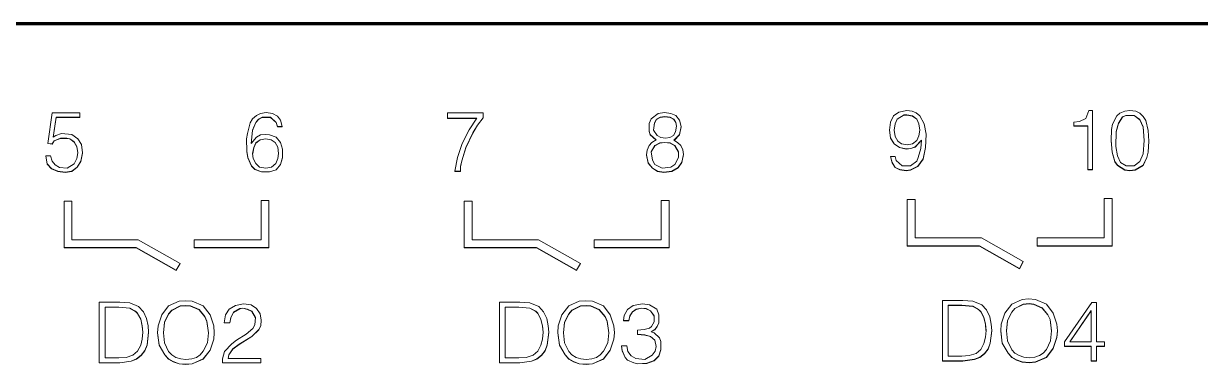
# Model space of a CAD drawing. Header units: millimetres. Extents: x 0 to 53000, y -591 to 24400.
# Drawn here: x 24668.17 to 24698.05, y 2778.7 to 2787.35 of the extents above; entities that cross this region are included whole.
import ezdxf
from ezdxf.enums import TextEntityAlignment as Align

# ---------------------------------------------------------------- set-up
doc = ezdxf.new("R2010")
doc.units = ezdxf.units.MM
doc.linetypes.add('K5LT_BASIC', pattern=[0])
doc.linetypes.add('K5LT_THIN', pattern=[0])
doc.layers.add('Основная', color=7, linetype='Continuous', lineweight=30)
doc.styles.add('текст', font='isocpeui.ttf')

# ---------------------------------------------------------------- blocks, each defined once
blk = doc.blocks.new('Программируемое реле ПР102')
at = {"layer": 'Основная', "linetype": 'K5LT_BASIC', "lineweight": 60}
for p, q in [((116.764, 44.85), (0.236, 44.85)), ((116.764, 44.844), (0.236, 44.844))]:
    blk.add_line(p, q, dxfattribs=at)
at = {"layer": 'Основная', "linetype": 'K5LT_THIN', "lineweight": 18}
for p, q in [((41.78, 42.582), (41.673, 41.809)), ((42.487, 42.582), (41.78, 42.582)), ((41.807, 41.969), (41.887, 42.476)), ((41.808, 41.97), (41.887, 42.47)), ((41.887, 42.476), (42.487, 42.476)), ((41.887, 42.47), (41.887, 42.476)), ((41.887, 42.47), (42.487, 42.47)), ((42.487, 42.476), (42.487, 42.582)), ((42.487, 42.47), (42.487, 42.476)), ((46.873, 42.436), (46.807, 42.329)), ((46.967, 42.516), (46.873, 42.436)), ((47.073, 42.569), (46.967, 42.516)), ((47.02, 42.422), (47.113, 42.476)), ((47.02, 42.417), (47.113, 42.47)), ((47.22, 42.595), (47.073, 42.569)), ((47.113, 42.47), (47.113, 42.476)), ((47.113, 42.476), (47.327, 42.476)), ((47.113, 42.47), (47.327, 42.47)), ((47.38, 42.569), (47.22, 42.595)), ((47.327, 42.47), (47.327, 42.476)), ((47.327, 42.476), (47.473, 42.342)), ((47.327, 42.47), (47.473, 42.337)), ((47.5, 42.502), (47.38, 42.569)), ((47.58, 42.396), (47.5, 42.502)), ((51.82, 42.582), (51.82, 42.449)), ((52.727, 42.582), (51.82, 42.582)), ((51.82, 42.449), (52.567, 42.449)), ((51.82, 42.444), (51.82, 42.449)), ((51.82, 42.444), (52.563, 42.444)), ((52.567, 42.449), (52.367, 42.156)), ((52.58, 42.276), (52.727, 42.462)), ((52.58, 42.27), (52.727, 42.457)), ((52.727, 42.462), (52.727, 42.582)), ((52.727, 42.457), (52.727, 42.462)), ((56.993, 42.436), (56.94, 42.316)), ((57.167, 42.569), (56.993, 42.436)), ((57.127, 42.422), (57.22, 42.476)), ((57.127, 42.417), (57.22, 42.47)), ((57.327, 42.595), (57.167, 42.569)), ((57.22, 42.476), (57.34, 42.489)), ((57.22, 42.47), (57.34, 42.484)), ((57.22, 42.47), (57.22, 42.476)), ((57.487, 42.569), (57.327, 42.595)), ((57.34, 42.484), (57.34, 42.489)), ((57.34, 42.489), (57.473, 42.476)), ((57.34, 42.484), (57.473, 42.47)), ((57.473, 42.47), (57.473, 42.476)), ((57.473, 42.476), (57.567, 42.422)), ((57.473, 42.47), (57.567, 42.417)), ((57.62, 42.516), (57.487, 42.569)), ((57.713, 42.396), (57.62, 42.516)), ((63.145, 42.507), (63.065, 42.347)), ((63.278, 42.601), (63.145, 42.507)), ((63.185, 42.308), (63.238, 42.427)), ((63.238, 42.427), (63.412, 42.534)), ((63.238, 42.422), (63.412, 42.529)), ((63.238, 42.422), (63.238, 42.427)), ((63.478, 42.641), (63.278, 42.601)), ((63.412, 42.529), (63.412, 42.534)), ((63.412, 42.534), (63.478, 42.534)), ((63.412, 42.529), (63.478, 42.529)), ((63.612, 42.627), (63.478, 42.641)), ((63.478, 42.534), (63.625, 42.507)), ((63.478, 42.529), (63.478, 42.534)), ((63.478, 42.529), (63.625, 42.502)), ((63.718, 42.587), (63.612, 42.627)), ((63.625, 42.502), (63.625, 42.507)), ((63.625, 42.507), (63.732, 42.427)), ((63.625, 42.502), (63.732, 42.422)), ((63.812, 42.507), (63.718, 42.587)), ((63.732, 42.427), (63.785, 42.308)), ((63.732, 42.422), (63.732, 42.427)), ((63.918, 42.308), (63.812, 42.507)), ((68.025, 42.441), (67.865, 42.361)), ((68.105, 42.641), (68.025, 42.441)), ((68.198, 42.641), (68.105, 42.641)), ((68.198, 41.148), (68.198, 42.641)), ((68.812, 42.507), (68.705, 42.294)), ((68.892, 42.574), (68.812, 42.507)), ((68.852, 42.321), (68.958, 42.481)), ((68.852, 42.316), (68.958, 42.475)), ((69.012, 42.627), (68.892, 42.574)), ((68.958, 42.481), (69.038, 42.521)), ((68.958, 42.475), (69.038, 42.515)), ((68.958, 42.475), (68.958, 42.481)), ((69.145, 42.641), (69.012, 42.627)), ((69.038, 42.515), (69.038, 42.521)), ((69.038, 42.521), (69.252, 42.521)), ((69.038, 42.515), (69.252, 42.515)), ((69.292, 42.627), (69.145, 42.641)), ((69.252, 42.521), (69.398, 42.414)), ((69.252, 42.515), (69.252, 42.521)), ((69.252, 42.515), (69.398, 42.409)), ((69.398, 42.574), (69.292, 42.627)), ((69.478, 42.494), (69.398, 42.574)), ((69.545, 42.387), (69.478, 42.494)), ((46.807, 42.329), (46.74, 42.063)), ((46.833, 41.809), (46.873, 42.142)), ((46.834, 41.81), (46.873, 42.137)), ((46.873, 42.142), (46.953, 42.342)), ((46.873, 42.137), (46.953, 42.337)), ((46.873, 42.137), (46.873, 42.142)), ((46.953, 42.342), (47.02, 42.422)), ((46.953, 42.337), (47.02, 42.417)), ((46.953, 42.337), (46.953, 42.342)), ((47.02, 42.417), (47.02, 42.422)), ((47.473, 42.342), (47.5, 42.236)), ((47.473, 42.337), (47.473, 42.342)), ((47.473, 42.337), (47.5, 42.231)), ((47.5, 42.231), (47.5, 42.236)), ((47.5, 42.236), (47.62, 42.236)), ((47.5, 42.231), (47.62, 42.231)), ((47.62, 42.236), (47.58, 42.396)), ((47.62, 42.231), (47.62, 42.236)), ((52.367, 42.156), (52.193, 41.809)), ((52.46, 42.076), (52.58, 42.276)), ((52.46, 42.071), (52.58, 42.27)), ((52.58, 42.27), (52.58, 42.276)), ((56.94, 42.316), (56.94, 42.116)), ((57.047, 42.142), (57.073, 42.329)), ((57.047, 42.142), (57.073, 42.324)), ((57.14, 42.009), (57.047, 42.142)), ((57.073, 42.329), (57.127, 42.422)), ((57.073, 42.324), (57.127, 42.417)), ((57.073, 42.324), (57.073, 42.329)), ((57.127, 42.417), (57.127, 42.422)), ((57.567, 42.422), (57.62, 42.342)), ((57.567, 42.417), (57.567, 42.422)), ((57.567, 42.417), (57.62, 42.337)), ((57.633, 42.249), (57.607, 42.103)), ((57.62, 42.337), (57.62, 42.342)), ((57.62, 42.342), (57.633, 42.249)), ((57.62, 42.337), (57.633, 42.247)), ((57.753, 42.236), (57.713, 42.396)), ((57.713, 42.036), (57.753, 42.236)), ((57.713, 42.031), (57.753, 42.231)), ((57.753, 42.231), (57.753, 42.236)), ((63.065, 42.347), (63.038, 42.148)), ((63.038, 42.148), (63.065, 41.948)), ((63.038, 42.142), (63.038, 42.148)), ((63.038, 42.142), (63.065, 41.943)), ((63.158, 42.148), (63.185, 42.308)), ((63.185, 41.988), (63.158, 42.148)), ((63.159, 42.145), (63.185, 42.302)), ((63.185, 42.302), (63.238, 42.422)), ((63.185, 42.302), (63.185, 42.308)), ((63.732, 42.422), (63.785, 42.302)), ((63.785, 42.302), (63.785, 42.308)), ((63.785, 42.308), (63.812, 42.148)), ((63.785, 42.302), (63.811, 42.145)), ((63.812, 42.148), (63.785, 42.001)), ((63.972, 42.041), (63.918, 42.308)), ((67.865, 42.361), (67.718, 42.347)), ((67.718, 42.347), (67.718, 42.254)), ((67.718, 42.254), (68.078, 42.254)), ((67.718, 42.249), (67.718, 42.254)), ((67.718, 42.249), (68.078, 42.249)), ((68.078, 42.254), (68.078, 41.148)), ((68.678, 42.161), (68.665, 41.881)), ((68.705, 42.294), (68.678, 42.161)), ((68.798, 42.108), (68.852, 42.321)), ((68.798, 42.102), (68.852, 42.316)), ((68.852, 42.316), (68.852, 42.321)), ((69.398, 42.409), (69.398, 42.414)), ((69.398, 42.414), (69.478, 42.228)), ((69.398, 42.409), (69.478, 42.222)), ((69.478, 42.228), (69.505, 41.881)), ((69.478, 42.222), (69.478, 42.228)), ((69.478, 42.222), (69.505, 41.879)), ((69.611, 42.134), (69.545, 42.387)), ((69.625, 41.868), (69.611, 42.134)), ((41.78, 41.796), (41.833, 41.876)), ((41.78, 41.791), (41.833, 41.871)), ((41.873, 42.009), (41.807, 41.969)), ((41.833, 41.876), (41.993, 41.943)), ((41.833, 41.871), (41.993, 41.937)), ((41.833, 41.871), (41.833, 41.876)), ((42.02, 42.063), (41.873, 42.009)), ((41.993, 41.937), (41.993, 41.943)), ((41.993, 41.943), (42.153, 41.943)), ((41.993, 41.937), (42.153, 41.937)), ((42.287, 42.036), (42.02, 42.063)), ((42.153, 41.937), (42.153, 41.943)), ((42.153, 41.943), (42.233, 41.929)), ((42.153, 41.937), (42.233, 41.924)), ((42.233, 41.924), (42.233, 41.929)), ((42.233, 41.929), (42.34, 41.849)), ((42.233, 41.924), (42.34, 41.844)), ((42.433, 41.929), (42.287, 42.036)), ((42.34, 41.849), (42.407, 41.729)), ((42.34, 41.844), (42.34, 41.849)), ((42.34, 41.844), (42.407, 41.724)), ((42.527, 41.783), (42.433, 41.929)), ((46.74, 42.063), (46.713, 41.929)), ((46.713, 41.929), (46.727, 41.61)), ((46.713, 41.924), (46.713, 41.929)), ((46.713, 41.924), (46.727, 41.604)), ((46.967, 41.969), (46.833, 41.809)), ((46.953, 41.823), (47.06, 41.903)), ((46.953, 41.817), (47.06, 41.897)), ((47.073, 42.023), (46.967, 41.969)), ((47.06, 41.903), (47.207, 41.929)), ((47.06, 41.897), (47.207, 41.924)), ((47.06, 41.897), (47.06, 41.903)), ((47.207, 42.036), (47.073, 42.023)), ((47.3, 42.023), (47.207, 42.036)), ((47.207, 41.924), (47.207, 41.929)), ((47.207, 41.929), (47.34, 41.903)), ((47.207, 41.924), (47.34, 41.897)), ((47.473, 41.969), (47.3, 42.023)), ((47.34, 41.897), (47.34, 41.903)), ((47.34, 41.903), (47.447, 41.836)), ((47.34, 41.897), (47.447, 41.831)), ((47.447, 41.836), (47.513, 41.716)), ((47.447, 41.831), (47.447, 41.836)), ((47.447, 41.831), (47.513, 41.711)), ((47.58, 41.836), (47.473, 41.969)), ((47.633, 41.663), (47.58, 41.836)), ((52.287, 41.703), (52.46, 42.076)), ((52.287, 41.698), (52.46, 42.071)), ((52.46, 42.071), (52.46, 42.076)), ((56.94, 42.116), (56.967, 42.036)), ((56.94, 42.111), (56.94, 42.116)), ((56.94, 42.111), (56.967, 42.031)), ((57.007, 41.836), (56.94, 41.756)), ((56.967, 42.036), (57.113, 41.903)), ((56.967, 42.031), (56.967, 42.036)), ((56.967, 42.031), (57.11, 41.901)), ((57.113, 41.903), (57.007, 41.836)), ((57.233, 41.956), (57.14, 42.009)), ((57.207, 41.823), (57.34, 41.836)), ((57.207, 41.817), (57.34, 41.831)), ((57.353, 41.943), (57.233, 41.956)), ((57.34, 41.831), (57.34, 41.836)), ((57.34, 41.836), (57.473, 41.823)), ((57.34, 41.831), (57.473, 41.817)), ((57.46, 41.956), (57.353, 41.943)), ((57.553, 42.009), (57.46, 41.956)), ((57.607, 42.103), (57.553, 42.009)), ((57.567, 41.889), (57.713, 42.036)), ((57.66, 41.836), (57.567, 41.889)), ((57.57, 41.887), (57.713, 42.031)), ((57.74, 41.756), (57.66, 41.836)), ((57.713, 42.031), (57.713, 42.036)), ((63.065, 41.948), (63.158, 41.801)), ((63.065, 41.943), (63.065, 41.948)), ((63.065, 41.943), (63.158, 41.796)), ((63.252, 41.868), (63.185, 41.988)), ((63.345, 41.801), (63.252, 41.868)), ((63.732, 41.881), (63.625, 41.801)), ((63.692, 41.721), (63.852, 41.894)), ((63.692, 41.716), (63.851, 41.889)), ((63.785, 42.001), (63.732, 41.881)), ((63.852, 41.894), (63.838, 41.681)), ((63.958, 41.708), (63.972, 42.041)), ((63.958, 41.703), (63.972, 42.036)), ((63.972, 42.036), (63.972, 42.041)), ((68.665, 41.881), (68.692, 41.588)), ((68.665, 41.876), (68.665, 41.881)), ((68.665, 41.876), (68.692, 41.583)), ((68.785, 41.735), (68.798, 42.108)), ((68.785, 41.734), (68.798, 42.102)), ((68.798, 42.102), (68.798, 42.108)), ((69.505, 41.881), (69.478, 41.548)), ((69.611, 41.588), (69.625, 41.868)), ((69.611, 41.583), (69.625, 41.863)), ((69.625, 41.863), (69.625, 41.868)), ((41.673, 41.809), (41.78, 41.796)), ((41.673, 41.804), (41.673, 41.809)), ((41.673, 41.804), (41.78, 41.791)), ((41.78, 41.791), (41.78, 41.796)), ((42.407, 41.724), (42.407, 41.729)), ((42.407, 41.729), (42.433, 41.57)), ((42.407, 41.724), (42.433, 41.567)), ((42.433, 41.57), (42.407, 41.423)), ((42.513, 41.356), (42.553, 41.57)), ((42.513, 41.351), (42.553, 41.564)), ((42.553, 41.57), (42.527, 41.783)), ((42.553, 41.564), (42.553, 41.57)), ((46.727, 41.61), (46.753, 41.45)), ((46.727, 41.604), (46.727, 41.61)), ((46.727, 41.604), (46.753, 41.444)), ((46.873, 41.556), (46.9, 41.703)), ((46.887, 41.423), (46.873, 41.556)), ((46.874, 41.553), (46.9, 41.698)), ((46.9, 41.703), (46.953, 41.823)), ((46.9, 41.698), (46.953, 41.817)), ((46.9, 41.698), (46.9, 41.703)), ((46.953, 41.817), (46.953, 41.823)), ((47.513, 41.716), (47.527, 41.556)), ((47.513, 41.711), (47.513, 41.716)), ((47.513, 41.711), (47.526, 41.554)), ((47.527, 41.556), (47.513, 41.423)), ((47.633, 41.45), (47.633, 41.663)), ((52.193, 41.809), (52.073, 41.45)), ((52.18, 41.37), (52.287, 41.703)), ((52.18, 41.365), (52.287, 41.698)), ((52.287, 41.698), (52.287, 41.703)), ((56.887, 41.636), (56.873, 41.516)), ((56.94, 41.756), (56.887, 41.636)), ((56.993, 41.596), (57.087, 41.756)), ((57.02, 41.383), (56.993, 41.596)), ((56.994, 41.592), (57.087, 41.751)), ((57.087, 41.756), (57.207, 41.823)), ((57.087, 41.751), (57.207, 41.817)), ((57.087, 41.751), (57.087, 41.756)), ((57.207, 41.817), (57.207, 41.823)), ((57.473, 41.817), (57.473, 41.823)), ((57.473, 41.823), (57.593, 41.756)), ((57.473, 41.817), (57.593, 41.751)), ((57.593, 41.756), (57.687, 41.596)), ((57.593, 41.751), (57.593, 41.756)), ((57.593, 41.751), (57.687, 41.591)), ((57.687, 41.596), (57.687, 41.45)), ((57.793, 41.65), (57.74, 41.756)), ((57.807, 41.53), (57.793, 41.65)), ((63.158, 41.796), (63.158, 41.801)), ((63.158, 41.801), (63.292, 41.708)), ((63.158, 41.796), (63.292, 41.703)), ((63.292, 41.708), (63.465, 41.668)), ((63.292, 41.703), (63.292, 41.708)), ((63.292, 41.703), (63.465, 41.663)), ((63.492, 41.775), (63.345, 41.801)), ((63.465, 41.668), (63.585, 41.681)), ((63.465, 41.663), (63.585, 41.676)), ((63.465, 41.663), (63.465, 41.668)), ((63.625, 41.801), (63.492, 41.775)), ((63.585, 41.681), (63.692, 41.721)), ((63.585, 41.676), (63.692, 41.716)), ((63.585, 41.676), (63.585, 41.681)), ((63.692, 41.716), (63.692, 41.721)), ((63.838, 41.681), (63.772, 41.455)), ((63.892, 41.415), (63.958, 41.708)), ((63.892, 41.41), (63.958, 41.703)), ((63.958, 41.703), (63.958, 41.708)), ((68.692, 41.583), (68.692, 41.588)), ((68.692, 41.588), (68.758, 41.348)), ((68.692, 41.583), (68.758, 41.343)), ((68.825, 41.495), (68.785, 41.735)), ((69.478, 41.548), (69.398, 41.348)), ((69.571, 41.455), (69.611, 41.588)), ((69.571, 41.45), (69.611, 41.583)), ((69.611, 41.583), (69.611, 41.588)), ((41.62, 41.484), (41.62, 41.49)), ((41.74, 41.49), (41.62, 41.49)), ((41.62, 41.49), (41.66, 41.29)), ((41.62, 41.484), (41.66, 41.285)), ((41.66, 41.29), (41.767, 41.17)), ((41.66, 41.285), (41.66, 41.29)), ((41.66, 41.285), (41.767, 41.165)), ((41.78, 41.356), (41.74, 41.49)), ((41.86, 41.263), (41.78, 41.356)), ((41.967, 41.197), (41.86, 41.263)), ((42.34, 41.29), (42.167, 41.183)), ((42.407, 41.423), (42.34, 41.29)), ((42.42, 41.21), (42.513, 41.356)), ((42.42, 41.205), (42.513, 41.351)), ((42.513, 41.351), (42.513, 41.356)), ((46.753, 41.45), (46.847, 41.237)), ((46.753, 41.444), (46.753, 41.45)), ((46.753, 41.444), (46.847, 41.231)), ((46.847, 41.237), (46.927, 41.157)), ((46.847, 41.231), (46.847, 41.237)), ((46.953, 41.303), (46.887, 41.423)), ((47.047, 41.21), (46.953, 41.303)), ((47.46, 41.303), (47.353, 41.21)), ((47.513, 41.423), (47.46, 41.303)), ((47.473, 41.143), (47.58, 41.276)), ((47.473, 41.138), (47.58, 41.271)), ((47.58, 41.276), (47.633, 41.45)), ((47.58, 41.271), (47.633, 41.444)), ((47.58, 41.271), (47.58, 41.276)), ((47.633, 41.444), (47.633, 41.45)), ((52.073, 41.45), (52.007, 41.103)), ((52.153, 41.223), (52.18, 41.37)), ((52.153, 41.218), (52.18, 41.365)), ((52.18, 41.365), (52.18, 41.37)), ((56.873, 41.516), (56.913, 41.316)), ((56.873, 41.511), (56.873, 41.516)), ((56.873, 41.511), (56.913, 41.311)), ((56.913, 41.311), (56.913, 41.316)), ((56.913, 41.316), (57.02, 41.183)), ((56.913, 41.311), (57.02, 41.178)), ((57.087, 41.276), (57.02, 41.383)), ((57.273, 41.183), (57.087, 41.276)), ((57.593, 41.276), (57.487, 41.21)), ((57.687, 41.45), (57.593, 41.276)), ((57.673, 41.197), (57.767, 41.33)), ((57.673, 41.191), (57.767, 41.325)), ((57.767, 41.33), (57.807, 41.53)), ((57.767, 41.325), (57.807, 41.524)), ((57.767, 41.325), (57.767, 41.33)), ((57.807, 41.524), (57.807, 41.53)), ((63.185, 41.481), (63.065, 41.481)), ((63.065, 41.476), (63.065, 41.481)), ((63.065, 41.481), (63.105, 41.322)), ((63.065, 41.476), (63.105, 41.316)), ((63.105, 41.322), (63.185, 41.202)), ((63.105, 41.316), (63.105, 41.322)), ((63.105, 41.316), (63.185, 41.196)), ((63.212, 41.375), (63.185, 41.481)), ((63.358, 41.242), (63.212, 41.375)), ((63.572, 41.242), (63.358, 41.242)), ((63.732, 41.362), (63.572, 41.242)), ((63.772, 41.455), (63.732, 41.362)), ((63.758, 41.228), (63.892, 41.415)), ((63.758, 41.223), (63.892, 41.41)), ((63.892, 41.41), (63.892, 41.415)), ((68.758, 41.348), (68.825, 41.255)), ((68.758, 41.343), (68.758, 41.348)), ((68.758, 41.343), (68.825, 41.25)), ((68.905, 41.322), (68.825, 41.495)), ((68.825, 41.255), (69.012, 41.135)), ((68.825, 41.25), (68.825, 41.255)), ((68.825, 41.25), (69.012, 41.13)), ((69.052, 41.242), (68.905, 41.322)), ((69.252, 41.242), (69.052, 41.242)), ((69.398, 41.348), (69.252, 41.242)), ((69.278, 41.135), (69.478, 41.255)), ((69.278, 41.13), (69.478, 41.25)), ((69.478, 41.255), (69.571, 41.455)), ((69.478, 41.25), (69.571, 41.45)), ((69.478, 41.25), (69.478, 41.255)), ((69.571, 41.45), (69.571, 41.455)), ((41.767, 41.165), (41.767, 41.17)), ((41.767, 41.17), (41.927, 41.103)), ((41.767, 41.165), (41.927, 41.098)), ((41.927, 41.103), (42.113, 41.077)), ((41.927, 41.098), (41.927, 41.103)), ((41.927, 41.098), (42.113, 41.071)), ((42.167, 41.183), (41.967, 41.197)), ((42.113, 41.077), (42.287, 41.103)), ((42.113, 41.071), (42.287, 41.098)), ((42.113, 41.071), (42.113, 41.077)), ((42.287, 41.103), (42.42, 41.21)), ((42.287, 41.098), (42.42, 41.205)), ((42.287, 41.098), (42.287, 41.103)), ((42.42, 41.205), (42.42, 41.21)), ((46.847, 41.231), (46.927, 41.151)), ((46.927, 41.151), (46.927, 41.157)), ((46.927, 41.157), (47.1, 41.09)), ((46.927, 41.151), (47.1, 41.085)), ((47.207, 41.183), (47.047, 41.21)), ((47.1, 41.09), (47.3, 41.09)), ((47.1, 41.085), (47.1, 41.09)), ((47.1, 41.085), (47.3, 41.085)), ((47.353, 41.21), (47.207, 41.183)), ((47.3, 41.09), (47.473, 41.143)), ((47.3, 41.085), (47.473, 41.138)), ((47.3, 41.085), (47.3, 41.09)), ((47.473, 41.138), (47.473, 41.143)), ((52.007, 41.098), (52.007, 41.103)), ((52.007, 41.103), (52.153, 41.103)), ((52.007, 41.098), (52.153, 41.098)), ((52.153, 41.103), (52.153, 41.223)), ((52.153, 41.098), (52.153, 41.103)), ((57.02, 41.178), (57.02, 41.183)), ((57.02, 41.183), (57.153, 41.103)), ((57.02, 41.178), (57.153, 41.098)), ((57.153, 41.098), (57.153, 41.103)), ((57.153, 41.103), (57.313, 41.077)), ((57.153, 41.098), (57.313, 41.071)), ((57.487, 41.21), (57.273, 41.183)), ((57.313, 41.077), (57.513, 41.103)), ((57.313, 41.071), (57.513, 41.098)), ((57.313, 41.071), (57.313, 41.077)), ((57.513, 41.103), (57.673, 41.197)), ((57.513, 41.098), (57.673, 41.191)), ((57.513, 41.098), (57.513, 41.103)), ((57.673, 41.191), (57.673, 41.197)), ((63.185, 41.196), (63.185, 41.202)), ((63.185, 41.202), (63.305, 41.148)), ((63.185, 41.196), (63.305, 41.143)), ((63.305, 41.143), (63.305, 41.148)), ((63.305, 41.148), (63.465, 41.122)), ((63.305, 41.143), (63.465, 41.116)), ((63.465, 41.122), (63.572, 41.135)), ((63.465, 41.116), (63.572, 41.13)), ((63.465, 41.116), (63.465, 41.122)), ((63.572, 41.135), (63.758, 41.228)), ((63.572, 41.13), (63.758, 41.223)), ((63.572, 41.13), (63.572, 41.135)), ((63.758, 41.223), (63.758, 41.228)), ((68.078, 41.143), (68.078, 41.148)), ((68.078, 41.148), (68.198, 41.148)), ((68.078, 41.143), (68.198, 41.143)), ((68.198, 41.143), (68.198, 41.148)), ((69.012, 41.135), (69.145, 41.122)), ((69.012, 41.13), (69.012, 41.135)), ((69.012, 41.13), (69.145, 41.116)), ((69.145, 41.122), (69.278, 41.135)), ((69.145, 41.116), (69.278, 41.13)), ((69.145, 41.116), (69.145, 41.122)), ((69.278, 41.13), (69.278, 41.135)), ((42.287, 40.345), (42.087, 40.345)), ((42.087, 40.345), (42.087, 39.166)), ((42.287, 40.345), (42.287, 39.366)), ((47.286, 40.365), (47.086, 40.365)), ((47.086, 40.365), (47.086, 39.366)), ((47.286, 40.365), (47.286, 39.166)), ((52.447, 40.345), (52.247, 40.345)), ((52.247, 40.345), (52.247, 39.166)), ((52.447, 40.345), (52.447, 39.366)), ((57.446, 40.365), (57.246, 40.365)), ((57.246, 40.365), (57.246, 39.366)), ((57.446, 40.365), (57.446, 39.166)), ((63.492, 40.39), (63.492, 39.212)), ((63.692, 40.39), (63.492, 40.39)), ((63.692, 40.39), (63.692, 39.411)), ((68.491, 40.41), (68.491, 39.411)), ((68.691, 40.41), (68.491, 40.41)), ((68.691, 40.41), (68.691, 39.211)), ((42.087, 39.161), (42.087, 39.166)), ((42.087, 39.166), (43.917, 39.166)), ((42.087, 39.161), (43.917, 39.161)), ((42.287, 39.366), (43.97, 39.366)), ((44.934, 38.591), (43.917, 39.166)), ((43.917, 39.161), (43.917, 39.166)), ((44.934, 38.586), (43.917, 39.161)), ((45.033, 38.765), (43.97, 39.366)), ((45.386, 39.366), (47.086, 39.366)), ((45.386, 39.366), (45.386, 39.166)), ((45.386, 39.161), (45.386, 39.166)), ((45.386, 39.166), (47.286, 39.166)), ((45.386, 39.161), (47.286, 39.161)), ((47.286, 39.161), (47.286, 39.166)), ((52.247, 39.166), (54.077, 39.166)), ((52.247, 39.161), (52.247, 39.166)), ((52.247, 39.161), (54.077, 39.161)), ((52.447, 39.366), (54.13, 39.366)), ((55.094, 38.591), (54.077, 39.166)), ((54.077, 39.161), (54.077, 39.166)), ((55.094, 38.586), (54.077, 39.161)), ((55.193, 38.765), (54.13, 39.366)), ((55.546, 39.366), (55.546, 39.166)), ((55.546, 39.366), (57.246, 39.366)), ((55.546, 39.161), (55.546, 39.166)), ((55.546, 39.166), (57.446, 39.166)), ((55.546, 39.161), (57.446, 39.161)), ((57.446, 39.161), (57.446, 39.166)), ((63.492, 39.206), (63.492, 39.212)), ((63.492, 39.212), (65.322, 39.212)), ((63.492, 39.206), (65.322, 39.206)), ((63.692, 39.411), (65.375, 39.411)), ((66.339, 38.636), (65.322, 39.212)), ((65.322, 39.206), (65.322, 39.212)), ((66.339, 38.631), (65.322, 39.206)), ((66.438, 38.81), (65.375, 39.411)), ((66.791, 39.411), (66.791, 39.211)), ((66.791, 39.411), (68.491, 39.411)), ((66.791, 39.206), (66.791, 39.211)), ((66.791, 39.211), (68.691, 39.211)), ((66.791, 39.206), (68.691, 39.206)), ((68.691, 39.206), (68.691, 39.211)), ((44.934, 38.591), (45.033, 38.765)), ((44.934, 38.586), (45.033, 38.76)), ((44.934, 38.586), (44.934, 38.591)), ((45.033, 38.76), (45.033, 38.765)), ((55.094, 38.591), (55.193, 38.765)), ((55.094, 38.586), (55.193, 38.76)), ((55.094, 38.586), (55.094, 38.591)), ((55.193, 38.76), (55.193, 38.765)), ((66.339, 38.636), (66.438, 38.81)), ((66.339, 38.631), (66.438, 38.805)), ((66.339, 38.631), (66.339, 38.636)), ((66.438, 38.805), (66.438, 38.81)), ((43.499, 37.779), (42.979, 37.779)), ((42.979, 37.779), (42.979, 36.247)), ((43.126, 36.367), (43.126, 37.659)), ((43.126, 37.659), (43.472, 37.659)), ((43.126, 37.654), (43.472, 37.654)), ((43.472, 37.659), (43.752, 37.632)), ((43.472, 37.654), (43.472, 37.659)), ((43.472, 37.654), (43.752, 37.627)), ((43.752, 37.765), (43.499, 37.779)), ((43.979, 37.672), (43.752, 37.765)), ((44.099, 37.539), (43.979, 37.672)), ((44.739, 37.685), (44.566, 37.459)), ((45.006, 37.805), (44.739, 37.685)), ((44.819, 37.579), (45.032, 37.685)), ((44.819, 37.574), (45.032, 37.68)), ((45.166, 37.819), (45.006, 37.805)), ((45.032, 37.685), (45.179, 37.699)), ((45.032, 37.68), (45.179, 37.693)), ((45.032, 37.68), (45.032, 37.685)), ((45.339, 37.805), (45.166, 37.819)), ((45.179, 37.693), (45.179, 37.699)), ((45.179, 37.699), (45.299, 37.685)), ((45.179, 37.693), (45.299, 37.68)), ((45.299, 37.68), (45.299, 37.685)), ((45.299, 37.685), (45.512, 37.592)), ((45.299, 37.68), (45.512, 37.587)), ((45.619, 37.685), (45.339, 37.805)), ((45.792, 37.459), (45.619, 37.685)), ((46.439, 37.699), (46.279, 37.605)), ((46.639, 37.739), (46.439, 37.699)), ((46.839, 37.712), (46.639, 37.739)), ((46.972, 37.619), (46.839, 37.712)), ((53.139, 37.779), (53.139, 36.247)), ((53.659, 37.779), (53.139, 37.779)), ((53.286, 36.367), (53.286, 37.659)), ((53.286, 37.659), (53.632, 37.659)), ((53.286, 37.654), (53.632, 37.654)), ((53.632, 37.654), (53.632, 37.659)), ((53.632, 37.659), (53.912, 37.632)), ((53.632, 37.654), (53.912, 37.627)), ((53.912, 37.765), (53.659, 37.779)), ((54.139, 37.672), (53.912, 37.765)), ((54.259, 37.539), (54.139, 37.672)), ((54.899, 37.685), (54.726, 37.459)), ((55.166, 37.805), (54.899, 37.685)), ((54.979, 37.579), (55.192, 37.685)), ((54.979, 37.574), (55.192, 37.68)), ((55.326, 37.819), (55.166, 37.805)), ((55.192, 37.685), (55.339, 37.699)), ((55.192, 37.68), (55.339, 37.693)), ((55.192, 37.68), (55.192, 37.685)), ((55.499, 37.805), (55.326, 37.819)), ((55.339, 37.699), (55.459, 37.685)), ((55.339, 37.693), (55.339, 37.699)), ((55.339, 37.693), (55.459, 37.68)), ((55.459, 37.68), (55.459, 37.685)), ((55.459, 37.685), (55.672, 37.592)), ((55.459, 37.68), (55.672, 37.587)), ((55.779, 37.685), (55.499, 37.805)), ((55.952, 37.459), (55.779, 37.685)), ((56.532, 37.699), (56.386, 37.592)), ((56.772, 37.739), (56.532, 37.699)), ((56.946, 37.712), (56.772, 37.739)), ((57.132, 37.605), (56.946, 37.712)), ((64.384, 37.824), (64.384, 36.292)), ((64.904, 37.824), (64.384, 37.824)), ((64.531, 37.704), (64.877, 37.704)), ((64.531, 36.412), (64.531, 37.704)), ((64.531, 37.699), (64.877, 37.699)), ((64.877, 37.699), (64.877, 37.704)), ((64.877, 37.704), (65.157, 37.677)), ((64.877, 37.699), (65.157, 37.672)), ((65.157, 37.81), (64.904, 37.824)), ((65.384, 37.717), (65.157, 37.81)), ((65.157, 37.672), (65.157, 37.677)), ((65.157, 37.677), (65.304, 37.597)), ((65.157, 37.672), (65.304, 37.592)), ((65.504, 37.584), (65.384, 37.717)), ((66.144, 37.73), (65.971, 37.504)), ((66.411, 37.85), (66.144, 37.73)), ((66.224, 37.624), (66.437, 37.73)), ((66.224, 37.619), (66.437, 37.725)), ((66.571, 37.864), (66.411, 37.85)), ((66.437, 37.73), (66.584, 37.744)), ((66.437, 37.725), (66.584, 37.739)), ((66.437, 37.725), (66.437, 37.73)), ((66.744, 37.85), (66.571, 37.864)), ((66.584, 37.739), (66.584, 37.744)), ((66.584, 37.744), (66.704, 37.73)), ((66.584, 37.739), (66.704, 37.725)), ((66.704, 37.73), (66.917, 37.637)), ((66.704, 37.725), (66.704, 37.73)), ((66.704, 37.725), (66.917, 37.632)), ((67.024, 37.73), (66.744, 37.85)), ((67.197, 37.504), (67.024, 37.73)), ((68.177, 37.77), (67.484, 36.772)), ((68.297, 37.77), (68.177, 37.77)), ((68.297, 36.772), (68.297, 37.77)), ((43.752, 37.632), (43.899, 37.552)), ((43.752, 37.627), (43.752, 37.632)), ((43.752, 37.627), (43.899, 37.547)), ((43.899, 37.547), (43.899, 37.552)), ((43.899, 37.552), (43.952, 37.499)), ((43.899, 37.547), (43.952, 37.494)), ((43.952, 37.499), (44.032, 37.352)), ((43.952, 37.494), (43.952, 37.499)), ((43.952, 37.494), (44.032, 37.347)), ((44.032, 37.347), (44.032, 37.352)), ((44.032, 37.352), (44.072, 37.179)), ((44.179, 37.366), (44.099, 37.539)), ((44.219, 37.179), (44.179, 37.366)), ((44.566, 37.459), (44.472, 37.179)), ((44.632, 37.273), (44.739, 37.486)), ((44.632, 37.267), (44.739, 37.48)), ((44.739, 37.486), (44.819, 37.579)), ((44.739, 37.48), (44.819, 37.574)), ((44.739, 37.48), (44.739, 37.486)), ((44.819, 37.574), (44.819, 37.579)), ((45.512, 37.587), (45.512, 37.592)), ((45.512, 37.592), (45.659, 37.419)), ((45.512, 37.587), (45.659, 37.414)), ((45.659, 37.419), (45.712, 37.299)), ((45.659, 37.414), (45.659, 37.419)), ((45.659, 37.414), (45.712, 37.294)), ((45.886, 37.179), (45.792, 37.459)), ((46.186, 37.459), (46.146, 37.259)), ((46.279, 37.605), (46.186, 37.459)), ((46.292, 37.259), (46.319, 37.392)), ((46.292, 37.254), (46.319, 37.387)), ((46.319, 37.392), (46.386, 37.526)), ((46.319, 37.387), (46.386, 37.52)), ((46.319, 37.387), (46.319, 37.392)), ((46.386, 37.526), (46.546, 37.619)), ((46.386, 37.52), (46.546, 37.614)), ((46.386, 37.52), (46.386, 37.526)), ((46.546, 37.619), (46.626, 37.632)), ((46.546, 37.614), (46.626, 37.627)), ((46.546, 37.614), (46.546, 37.619)), ((46.626, 37.627), (46.626, 37.632)), ((46.626, 37.632), (46.746, 37.605)), ((46.626, 37.627), (46.746, 37.6)), ((46.746, 37.605), (46.852, 37.552)), ((46.746, 37.6), (46.746, 37.605)), ((46.746, 37.6), (46.852, 37.547)), ((46.852, 37.547), (46.852, 37.552)), ((46.852, 37.552), (46.946, 37.392)), ((46.852, 37.547), (46.945, 37.388)), ((46.946, 37.392), (46.932, 37.206)), ((47.066, 37.486), (46.972, 37.619)), ((47.092, 37.326), (47.066, 37.486)), ((53.912, 37.632), (54.059, 37.552)), ((53.912, 37.627), (53.912, 37.632)), ((53.912, 37.627), (54.059, 37.547)), ((54.059, 37.552), (54.112, 37.499)), ((54.059, 37.547), (54.059, 37.552)), ((54.059, 37.547), (54.112, 37.494)), ((54.112, 37.499), (54.192, 37.352)), ((54.112, 37.494), (54.112, 37.499)), ((54.112, 37.494), (54.192, 37.347)), ((54.192, 37.352), (54.232, 37.179)), ((54.192, 37.347), (54.192, 37.352)), ((54.339, 37.366), (54.259, 37.539)), ((54.379, 37.179), (54.339, 37.366)), ((54.726, 37.459), (54.632, 37.179)), ((54.792, 37.273), (54.899, 37.486)), ((54.792, 37.267), (54.899, 37.48)), ((54.899, 37.486), (54.979, 37.579)), ((54.899, 37.48), (54.979, 37.574)), ((54.899, 37.48), (54.899, 37.486)), ((54.979, 37.574), (54.979, 37.579)), ((55.672, 37.592), (55.819, 37.419)), ((55.672, 37.587), (55.672, 37.592)), ((55.672, 37.587), (55.819, 37.414)), ((55.819, 37.419), (55.872, 37.299)), ((55.819, 37.414), (55.819, 37.419)), ((55.819, 37.414), (55.872, 37.294)), ((56.046, 37.179), (55.952, 37.459)), ((56.306, 37.446), (56.292, 37.313)), ((56.386, 37.592), (56.306, 37.446)), ((56.426, 37.313), (56.452, 37.432)), ((56.426, 37.307), (56.452, 37.427)), ((56.452, 37.432), (56.519, 37.539)), ((56.452, 37.427), (56.519, 37.534)), ((56.452, 37.427), (56.452, 37.432)), ((56.519, 37.539), (56.612, 37.605)), ((56.519, 37.534), (56.612, 37.6)), ((56.519, 37.534), (56.519, 37.539)), ((56.612, 37.605), (56.746, 37.632)), ((56.612, 37.6), (56.746, 37.627)), ((56.612, 37.6), (56.612, 37.605)), ((56.746, 37.627), (56.746, 37.632)), ((56.746, 37.632), (56.866, 37.619)), ((56.746, 37.627), (56.866, 37.614)), ((56.866, 37.614), (56.866, 37.619)), ((56.866, 37.619), (56.972, 37.566)), ((56.866, 37.614), (56.972, 37.56)), ((56.972, 37.56), (56.972, 37.566)), ((56.972, 37.566), (57.066, 37.432)), ((56.972, 37.56), (57.066, 37.427)), ((57.066, 37.432), (57.066, 37.286)), ((57.186, 37.459), (57.132, 37.605)), ((57.186, 37.259), (57.186, 37.459)), ((65.304, 37.597), (65.357, 37.544)), ((65.304, 37.592), (65.304, 37.597)), ((65.304, 37.592), (65.357, 37.539)), ((65.357, 37.544), (65.437, 37.398)), ((65.357, 37.539), (65.357, 37.544)), ((65.357, 37.539), (65.437, 37.392)), ((65.437, 37.398), (65.477, 37.225)), ((65.437, 37.392), (65.437, 37.398)), ((65.437, 37.392), (65.477, 37.219)), ((65.584, 37.411), (65.504, 37.584)), ((65.624, 37.225), (65.584, 37.411)), ((65.971, 37.504), (65.877, 37.225)), ((66.037, 37.318), (66.144, 37.531)), ((66.037, 37.312), (66.144, 37.526)), ((66.144, 37.531), (66.224, 37.624)), ((66.144, 37.526), (66.224, 37.619)), ((66.144, 37.526), (66.144, 37.531)), ((66.224, 37.619), (66.224, 37.624)), ((66.917, 37.637), (67.064, 37.464)), ((66.917, 37.632), (66.917, 37.637)), ((66.917, 37.632), (67.064, 37.459)), ((67.064, 37.459), (67.064, 37.464)), ((67.064, 37.464), (67.117, 37.344)), ((67.064, 37.459), (67.117, 37.339)), ((67.291, 37.225), (67.197, 37.504)), ((67.617, 36.772), (68.164, 37.571)), ((67.621, 36.772), (68.164, 37.565)), ((68.164, 37.571), (68.164, 36.772)), ((44.032, 37.347), (44.072, 37.174)), ((44.072, 37.174), (44.072, 37.179)), ((44.072, 37.179), (44.086, 37.02)), ((44.072, 37.174), (44.085, 37.017)), ((44.232, 37.02), (44.219, 37.179)), ((44.472, 37.179), (44.459, 37.006)), ((44.606, 37.006), (44.632, 37.273)), ((44.606, 37.004), (44.632, 37.267)), ((44.632, 37.267), (44.632, 37.273)), ((45.712, 37.294), (45.712, 37.299)), ((45.712, 37.299), (45.752, 37.006)), ((45.712, 37.294), (45.752, 37.003)), ((45.899, 37.006), (45.886, 37.179)), ((46.146, 37.259), (46.292, 37.259)), ((46.146, 37.254), (46.146, 37.259)), ((46.146, 37.254), (46.292, 37.254)), ((46.292, 37.254), (46.292, 37.259)), ((46.879, 37.113), (46.706, 36.966)), ((46.852, 36.913), (47.026, 37.086)), ((46.852, 36.908), (47.026, 37.081)), ((46.932, 37.206), (46.879, 37.113)), ((47.026, 37.086), (47.079, 37.193)), ((47.026, 37.081), (47.079, 37.187)), ((47.026, 37.081), (47.026, 37.086)), ((47.079, 37.193), (47.092, 37.326)), ((47.079, 37.187), (47.092, 37.321)), ((47.079, 37.187), (47.079, 37.193)), ((47.092, 37.321), (47.092, 37.326)), ((54.192, 37.347), (54.232, 37.174)), ((54.232, 37.174), (54.232, 37.179)), ((54.232, 37.179), (54.246, 37.02)), ((54.232, 37.174), (54.245, 37.017)), ((54.392, 37.02), (54.379, 37.179)), ((54.632, 37.179), (54.619, 37.006)), ((54.766, 37.006), (54.792, 37.273)), ((54.766, 37.004), (54.792, 37.267)), ((54.792, 37.267), (54.792, 37.273)), ((55.872, 37.294), (55.872, 37.299)), ((55.872, 37.299), (55.912, 37.006)), ((55.872, 37.294), (55.912, 37.003)), ((56.059, 37.006), (56.046, 37.179)), ((56.292, 37.307), (56.292, 37.313)), ((56.292, 37.313), (56.426, 37.313)), ((56.292, 37.307), (56.426, 37.307)), ((56.426, 37.307), (56.426, 37.313)), ((56.812, 37.086), (56.639, 37.073)), ((56.639, 37.073), (56.639, 36.966)), ((56.946, 37.126), (56.812, 37.086)), ((56.999, 37.166), (56.946, 37.126)), ((56.986, 37.033), (57.079, 37.086)), ((56.991, 37.031), (57.079, 37.081)), ((57.066, 37.286), (56.999, 37.166)), ((57.079, 37.086), (57.146, 37.166)), ((57.079, 37.081), (57.146, 37.161)), ((57.079, 37.081), (57.079, 37.086)), ((57.146, 37.166), (57.186, 37.259)), ((57.146, 37.161), (57.186, 37.254)), ((57.146, 37.161), (57.146, 37.166)), ((57.186, 37.254), (57.186, 37.259)), ((65.477, 37.225), (65.491, 37.065)), ((65.477, 37.219), (65.477, 37.225)), ((65.477, 37.219), (65.49, 37.062)), ((65.491, 37.065), (65.477, 36.892)), ((65.597, 36.745), (65.637, 37.065)), ((65.597, 36.74), (65.637, 37.059)), ((65.637, 37.065), (65.624, 37.225)), ((65.637, 37.059), (65.637, 37.065)), ((65.877, 37.225), (65.864, 37.051)), ((65.864, 37.046), (65.864, 37.051)), ((65.864, 37.051), (65.904, 36.745)), ((66.011, 37.051), (66.037, 37.318)), ((66.011, 37.049), (66.037, 37.312)), ((66.037, 36.798), (66.011, 37.051)), ((66.037, 37.312), (66.037, 37.318)), ((67.117, 37.339), (67.117, 37.344)), ((67.117, 37.344), (67.157, 37.051)), ((67.117, 37.339), (67.157, 37.048)), ((67.157, 37.051), (67.131, 36.798)), ((67.304, 37.051), (67.291, 37.225)), ((67.291, 36.892), (67.304, 37.051)), ((67.304, 37.046), (67.304, 37.051)), ((44.072, 36.847), (44.032, 36.687)), ((44.086, 37.02), (44.072, 36.847)), ((44.192, 36.7), (44.232, 37.02)), ((44.192, 36.695), (44.232, 37.014)), ((44.232, 37.014), (44.232, 37.02)), ((44.459, 37.006), (44.499, 36.7)), ((44.459, 37.001), (44.459, 37.006)), ((44.459, 37.001), (44.499, 36.695)), ((44.632, 36.753), (44.606, 37.006)), ((44.739, 36.527), (44.632, 36.753)), ((45.726, 36.753), (45.619, 36.54)), ((45.752, 37.006), (45.726, 36.753)), ((45.792, 36.567), (45.886, 36.847)), ((45.792, 36.562), (45.886, 36.841)), ((45.886, 36.847), (45.899, 37.006)), ((45.886, 36.841), (45.899, 37.001)), ((45.886, 36.841), (45.886, 36.847)), ((45.899, 37.001), (45.899, 37.006)), ((46.466, 36.82), (46.346, 36.727)), ((46.706, 36.966), (46.466, 36.82)), ((46.532, 36.713), (46.852, 36.913)), ((46.532, 36.708), (46.852, 36.908)), ((46.852, 36.908), (46.852, 36.913)), ((54.232, 36.847), (54.192, 36.687)), ((54.246, 37.02), (54.232, 36.847)), ((54.352, 36.7), (54.392, 37.02)), ((54.352, 36.695), (54.392, 37.014)), ((54.392, 37.014), (54.392, 37.02)), ((54.619, 37.006), (54.659, 36.7)), ((54.619, 37.001), (54.619, 37.006)), ((54.619, 37.001), (54.659, 36.695)), ((54.792, 36.753), (54.766, 37.006)), ((54.899, 36.527), (54.792, 36.753)), ((55.886, 36.753), (55.779, 36.54)), ((55.912, 37.006), (55.886, 36.753)), ((55.952, 36.567), (56.046, 36.847)), ((55.952, 36.562), (56.046, 36.841)), ((56.046, 36.847), (56.059, 37.006)), ((56.046, 36.841), (56.059, 37.001)), ((56.046, 36.841), (56.046, 36.847)), ((56.059, 37.001), (56.059, 37.006)), ((56.639, 36.966), (56.826, 36.953)), ((56.639, 36.961), (56.639, 36.966)), ((56.639, 36.961), (56.826, 36.948)), ((56.826, 36.953), (56.972, 36.913)), ((56.826, 36.948), (56.826, 36.953)), ((56.826, 36.948), (56.972, 36.908)), ((56.972, 36.913), (57.079, 36.82)), ((56.972, 36.908), (56.972, 36.913)), ((56.972, 36.908), (57.079, 36.815)), ((57.066, 37.006), (56.986, 37.033)), ((57.199, 36.873), (57.066, 37.006)), ((57.079, 36.82), (57.119, 36.66)), ((57.079, 36.815), (57.079, 36.82)), ((57.079, 36.815), (57.118, 36.657)), ((57.239, 36.78), (57.199, 36.873)), ((57.239, 36.58), (57.239, 36.78)), ((65.477, 36.892), (65.437, 36.732)), ((65.864, 37.046), (65.904, 36.74)), ((66.144, 36.572), (66.037, 36.798)), ((67.131, 36.798), (67.024, 36.585)), ((67.197, 36.612), (67.291, 36.892)), ((67.197, 36.607), (67.291, 36.886)), ((67.291, 36.886), (67.304, 37.046)), ((67.291, 36.886), (67.291, 36.892)), ((67.484, 36.772), (67.484, 36.665)), ((68.164, 36.772), (67.617, 36.772)), ((68.497, 36.772), (68.297, 36.772)), ((68.497, 36.665), (68.497, 36.772)), ((43.952, 36.54), (43.832, 36.434)), ((44.032, 36.687), (43.952, 36.54)), ((44.046, 36.434), (44.139, 36.554)), ((44.046, 36.429), (44.139, 36.548)), ((44.139, 36.554), (44.192, 36.7)), ((44.139, 36.548), (44.192, 36.695)), ((44.139, 36.548), (44.139, 36.554)), ((44.192, 36.695), (44.192, 36.7)), ((44.499, 36.695), (44.499, 36.7)), ((44.499, 36.7), (44.646, 36.447)), ((44.499, 36.695), (44.646, 36.442)), ((44.819, 36.447), (44.739, 36.527)), ((45.619, 36.54), (45.539, 36.447)), ((45.619, 36.341), (45.792, 36.567)), ((45.619, 36.335), (45.792, 36.562)), ((45.792, 36.562), (45.792, 36.567)), ((46.159, 36.527), (46.106, 36.341)), ((46.346, 36.727), (46.159, 36.527)), ((46.266, 36.447), (46.372, 36.594)), ((46.266, 36.442), (46.372, 36.588)), ((46.372, 36.594), (46.532, 36.713)), ((46.372, 36.588), (46.532, 36.708)), ((46.372, 36.588), (46.372, 36.594)), ((46.532, 36.708), (46.532, 36.713)), ((54.112, 36.54), (53.992, 36.434)), ((54.192, 36.687), (54.112, 36.54)), ((54.206, 36.434), (54.299, 36.554)), ((54.206, 36.429), (54.299, 36.548)), ((54.299, 36.554), (54.352, 36.7)), ((54.299, 36.548), (54.352, 36.695)), ((54.299, 36.548), (54.299, 36.554)), ((54.352, 36.695), (54.352, 36.7)), ((54.659, 36.695), (54.659, 36.7)), ((54.659, 36.7), (54.806, 36.447)), ((54.659, 36.695), (54.806, 36.442)), ((54.979, 36.447), (54.899, 36.527)), ((55.779, 36.54), (55.699, 36.447)), ((55.779, 36.341), (55.952, 36.567)), ((55.779, 36.335), (55.952, 36.562)), ((55.952, 36.562), (55.952, 36.567)), ((56.239, 36.673), (56.252, 36.554)), ((56.239, 36.668), (56.239, 36.673)), ((56.372, 36.673), (56.239, 36.673)), ((56.239, 36.668), (56.252, 36.548)), ((56.252, 36.554), (56.332, 36.38)), ((56.252, 36.548), (56.252, 36.554)), ((56.252, 36.548), (56.332, 36.375)), ((56.399, 36.527), (56.372, 36.673)), ((56.479, 36.42), (56.399, 36.527)), ((57.092, 36.54), (57.012, 36.434)), ((57.119, 36.66), (57.092, 36.54)), ((57.186, 36.42), (57.239, 36.58)), ((57.186, 36.415), (57.239, 36.575)), ((57.239, 36.575), (57.239, 36.58)), ((65.237, 36.479), (65.064, 36.426)), ((65.357, 36.585), (65.237, 36.479)), ((65.331, 36.386), (65.451, 36.479)), ((65.331, 36.38), (65.451, 36.474)), ((65.437, 36.732), (65.357, 36.585)), ((65.451, 36.479), (65.544, 36.599)), ((65.451, 36.474), (65.544, 36.593)), ((65.451, 36.474), (65.451, 36.479)), ((65.544, 36.599), (65.597, 36.745)), ((65.544, 36.593), (65.597, 36.74)), ((65.544, 36.593), (65.544, 36.599)), ((65.597, 36.74), (65.597, 36.745)), ((65.904, 36.745), (66.051, 36.492)), ((65.904, 36.74), (65.904, 36.745)), ((65.904, 36.74), (66.051, 36.487)), ((66.051, 36.487), (66.051, 36.492)), ((66.051, 36.492), (66.144, 36.386)), ((66.051, 36.487), (66.144, 36.38)), ((66.224, 36.492), (66.144, 36.572)), ((66.331, 36.426), (66.224, 36.492)), ((66.944, 36.492), (66.851, 36.426)), ((67.024, 36.585), (66.944, 36.492)), ((67.024, 36.386), (67.197, 36.612)), ((67.024, 36.38), (67.197, 36.607)), ((67.197, 36.607), (67.197, 36.612)), ((67.484, 36.66), (67.484, 36.665)), ((67.484, 36.665), (68.164, 36.665)), ((67.484, 36.66), (68.164, 36.66)), ((68.164, 36.665), (68.164, 36.292)), ((68.297, 36.665), (68.497, 36.665)), ((68.297, 36.292), (68.297, 36.665)), ((68.297, 36.66), (68.497, 36.66)), ((68.497, 36.66), (68.497, 36.665)), ((42.979, 36.247), (43.499, 36.247)), ((42.979, 36.242), (42.979, 36.247)), ((42.979, 36.242), (43.499, 36.242)), ((43.472, 36.367), (43.126, 36.367)), ((43.659, 36.38), (43.472, 36.367)), ((43.499, 36.247), (43.792, 36.287)), ((43.499, 36.242), (43.792, 36.282)), ((43.499, 36.242), (43.499, 36.247)), ((43.832, 36.434), (43.659, 36.38)), ((43.792, 36.287), (43.926, 36.341)), ((43.792, 36.282), (43.926, 36.335)), ((43.792, 36.282), (43.792, 36.287)), ((43.926, 36.341), (44.046, 36.434)), ((43.926, 36.335), (44.046, 36.429)), ((43.926, 36.335), (43.926, 36.341)), ((44.046, 36.429), (44.046, 36.434)), ((44.646, 36.442), (44.646, 36.447)), ((44.646, 36.447), (44.739, 36.341)), ((44.646, 36.442), (44.739, 36.335)), ((44.739, 36.335), (44.739, 36.341)), ((44.739, 36.341), (44.859, 36.274)), ((44.739, 36.335), (44.859, 36.269)), ((44.926, 36.38), (44.819, 36.447)), ((44.859, 36.274), (45.006, 36.221)), ((44.859, 36.269), (44.859, 36.274)), ((44.859, 36.269), (45.006, 36.215)), ((45.046, 36.341), (44.926, 36.38)), ((45.006, 36.215), (45.006, 36.221)), ((45.006, 36.221), (45.179, 36.207)), ((45.006, 36.215), (45.179, 36.202)), ((45.179, 36.327), (45.046, 36.341)), ((45.326, 36.341), (45.179, 36.327)), ((45.179, 36.207), (45.339, 36.221)), ((45.179, 36.202), (45.339, 36.215)), ((45.179, 36.202), (45.179, 36.207)), ((45.446, 36.38), (45.326, 36.341)), ((45.339, 36.221), (45.619, 36.341)), ((45.339, 36.215), (45.619, 36.335)), ((45.339, 36.215), (45.339, 36.221)), ((45.539, 36.447), (45.446, 36.38)), ((45.619, 36.335), (45.619, 36.341)), ((46.106, 36.341), (46.106, 36.247)), ((46.106, 36.247), (47.079, 36.247)), ((46.106, 36.242), (46.106, 36.247)), ((46.106, 36.242), (47.079, 36.242)), ((46.252, 36.354), (46.266, 36.447)), ((47.079, 36.354), (46.252, 36.354)), ((46.253, 36.354), (46.266, 36.442)), ((46.266, 36.442), (46.266, 36.447)), ((47.079, 36.247), (47.079, 36.354)), ((47.079, 36.242), (47.079, 36.247)), ((53.139, 36.247), (53.659, 36.247)), ((53.139, 36.242), (53.139, 36.247)), ((53.139, 36.242), (53.659, 36.242)), ((53.632, 36.367), (53.286, 36.367)), ((53.819, 36.38), (53.632, 36.367)), ((53.659, 36.247), (53.952, 36.287)), ((53.659, 36.242), (53.952, 36.282)), ((53.659, 36.242), (53.659, 36.247)), ((53.992, 36.434), (53.819, 36.38)), ((53.952, 36.287), (54.086, 36.341)), ((53.952, 36.282), (54.086, 36.335)), ((53.952, 36.282), (53.952, 36.287)), ((54.086, 36.341), (54.206, 36.434)), ((54.086, 36.335), (54.206, 36.429)), ((54.086, 36.335), (54.086, 36.341)), ((54.206, 36.429), (54.206, 36.434)), ((54.806, 36.447), (54.899, 36.341)), ((54.806, 36.442), (54.806, 36.447)), ((54.806, 36.442), (54.899, 36.335)), ((54.899, 36.341), (55.019, 36.274)), ((54.899, 36.335), (54.899, 36.341)), ((54.899, 36.335), (55.019, 36.269)), ((55.086, 36.38), (54.979, 36.447)), ((55.019, 36.269), (55.019, 36.274)), ((55.019, 36.274), (55.166, 36.221)), ((55.019, 36.269), (55.166, 36.215)), ((55.206, 36.341), (55.086, 36.38)), ((55.166, 36.221), (55.339, 36.207)), ((55.166, 36.215), (55.166, 36.221)), ((55.166, 36.215), (55.339, 36.202)), ((55.339, 36.327), (55.206, 36.341)), ((55.486, 36.341), (55.339, 36.327)), ((55.339, 36.207), (55.499, 36.221)), ((55.339, 36.202), (55.499, 36.215)), ((55.339, 36.202), (55.339, 36.207)), ((55.606, 36.38), (55.486, 36.341)), ((55.499, 36.221), (55.779, 36.341)), ((55.499, 36.215), (55.779, 36.335)), ((55.499, 36.215), (55.499, 36.221)), ((55.699, 36.447), (55.606, 36.38)), ((55.779, 36.335), (55.779, 36.341)), ((56.332, 36.375), (56.332, 36.38)), ((56.332, 36.38), (56.386, 36.314)), ((56.332, 36.375), (56.386, 36.309)), ((56.386, 36.314), (56.546, 36.247)), ((56.386, 36.309), (56.386, 36.314)), ((56.386, 36.309), (56.546, 36.242)), ((56.599, 36.354), (56.479, 36.42)), ((56.546, 36.247), (56.652, 36.221)), ((56.546, 36.242), (56.546, 36.247)), ((56.546, 36.242), (56.652, 36.215)), ((56.826, 36.327), (56.599, 36.354)), ((56.652, 36.221), (56.879, 36.234)), ((56.652, 36.215), (56.879, 36.229)), ((56.652, 36.215), (56.652, 36.221)), ((57.012, 36.434), (56.826, 36.327)), ((56.879, 36.234), (57.066, 36.301)), ((56.879, 36.229), (57.066, 36.295)), ((56.879, 36.229), (56.879, 36.234)), ((57.066, 36.301), (57.186, 36.42)), ((57.066, 36.295), (57.186, 36.415)), ((57.066, 36.295), (57.066, 36.301)), ((57.186, 36.415), (57.186, 36.42)), ((64.384, 36.292), (64.904, 36.292)), ((64.384, 36.287), (64.384, 36.292)), ((64.384, 36.287), (64.904, 36.287)), ((64.877, 36.412), (64.531, 36.412)), ((65.064, 36.426), (64.877, 36.412)), ((64.904, 36.292), (65.197, 36.332)), ((64.904, 36.287), (65.197, 36.327)), ((64.904, 36.287), (64.904, 36.292)), ((65.197, 36.332), (65.331, 36.386)), ((65.197, 36.327), (65.331, 36.38)), ((65.197, 36.327), (65.197, 36.332)), ((65.331, 36.38), (65.331, 36.386)), ((66.144, 36.386), (66.264, 36.319)), ((66.144, 36.38), (66.144, 36.386)), ((66.144, 36.38), (66.264, 36.314)), ((66.264, 36.319), (66.411, 36.266)), ((66.264, 36.314), (66.264, 36.319)), ((66.264, 36.314), (66.411, 36.261)), ((66.451, 36.386), (66.331, 36.426)), ((66.411, 36.261), (66.411, 36.266)), ((66.411, 36.266), (66.584, 36.253)), ((66.411, 36.261), (66.584, 36.247)), ((66.584, 36.372), (66.451, 36.386)), ((66.731, 36.386), (66.584, 36.372)), ((66.584, 36.253), (66.744, 36.266)), ((66.584, 36.247), (66.744, 36.261)), ((66.584, 36.247), (66.584, 36.253)), ((66.851, 36.426), (66.731, 36.386)), ((66.744, 36.266), (67.024, 36.386)), ((66.744, 36.261), (67.024, 36.38)), ((66.744, 36.261), (66.744, 36.266)), ((67.024, 36.38), (67.024, 36.386)), ((68.164, 36.287), (68.164, 36.292)), ((68.164, 36.292), (68.297, 36.292)), ((68.164, 36.287), (68.297, 36.287)), ((68.297, 36.287), (68.297, 36.292))]:
    blk.add_line(p, q, dxfattribs=at)
at = {"layer": 'Основная', "style": 'текст'}
blk.add_attdef('№', text='', height=40, dxfattribs=at).set_placement((57, -88), align=Align.MIDDLE_CENTER)

msp = doc.modelspace()

# ---------------------------------------------------------------- block references
at = {"layer": 'Основная'}
msp.add_blockref('Программируемое реле ПР102', (24627.11543, 2742.5), dxfattribs=at)

doc.saveas('drawing.dxf')
